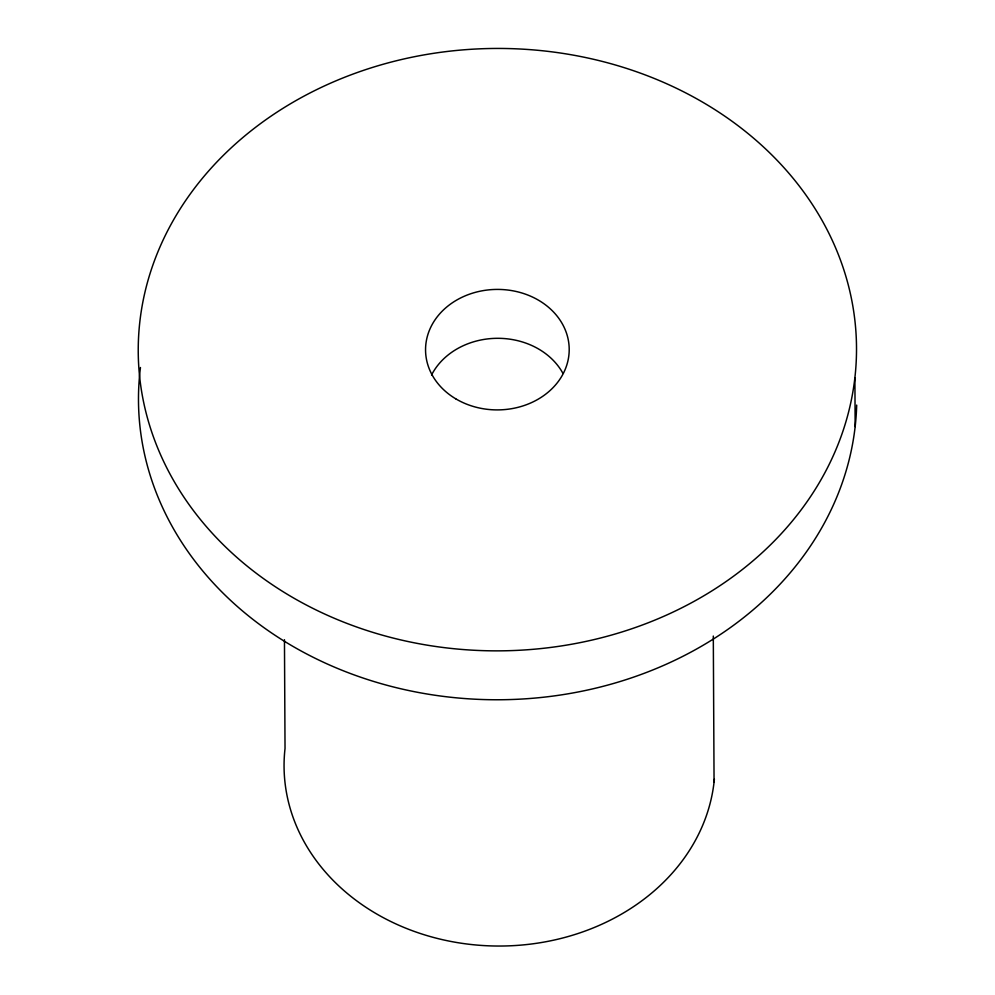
<?xml version="1.0" encoding="UTF-8"?>
<svg xmlns="http://www.w3.org/2000/svg" width="995" height="995" viewBox="0 0 995 995"><rect width="100%" height="100%" fill="white"/><g stroke="black" fill="none" stroke-linecap="round" stroke-linejoin="round"><path stroke-width="1.49" d="M854.892 377.69A359.145 301.211 -0.3 0 1 289.072 595.346A359.145 301.211 -0.3 0 1 348.138 75.906A359.145 301.211 -0.3 0 1 854.892 377.69L855.153 426.594M713.303 636.054L714.062 782.132M284.458 639.698L285.03 748.489A215.492 180.729 -0.3 0 0 480.883 945.387A215.492 180.729 -0.3 0 0 714.373 779.122M856.683 405.077A359.145 301.211 -0.3 0 1 474.553 699.174A359.145 301.211 -0.3 0 1 140.457 367.516M431.581 374.966A71.827 60.247 -0.3 0 1 496.754 338.312A71.827 60.247 -0.3 0 1 562.959 373.423M455.71 398.796A71.827 60.247 -0.3 0 0 568.879 355.265A71.827 60.247 -0.3 0 0 467.526 294.906A71.827 60.247 -0.3 0 0 455.71 398.796"/></g></svg>
